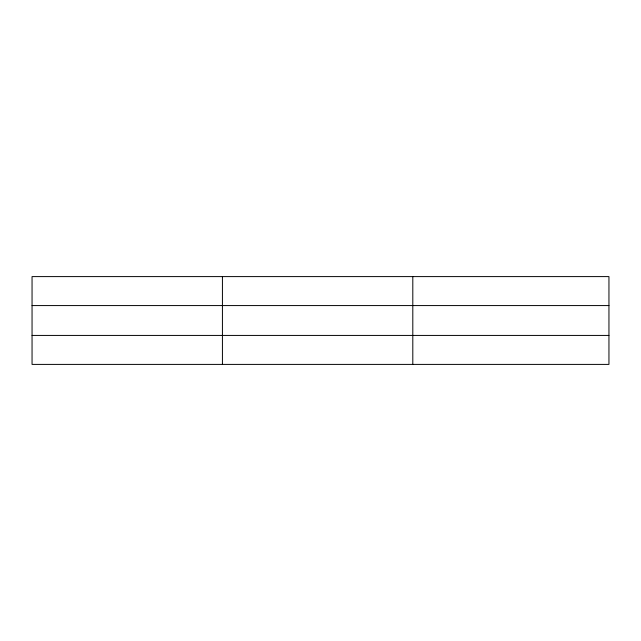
<?xml version="1.0" encoding="UTF-8"?>
<svg xmlns="http://www.w3.org/2000/svg" width="641" height="641" viewBox="0 0 641 641"><rect width="100%" height="100%" fill="white"/><g stroke="black" fill="none" stroke-linecap="round" stroke-linejoin="round"><path stroke-width="0.96" d="M222.427 276.6L222.427 364.4M412.804 276.6L412.804 364.4M608.95 305.573L608.95 276.6L32.05 276.6L32.05 364.4L608.95 364.4L608.95 305.573L32.05 305.573M32.05 335.427L608.95 335.427"/></g></svg>
